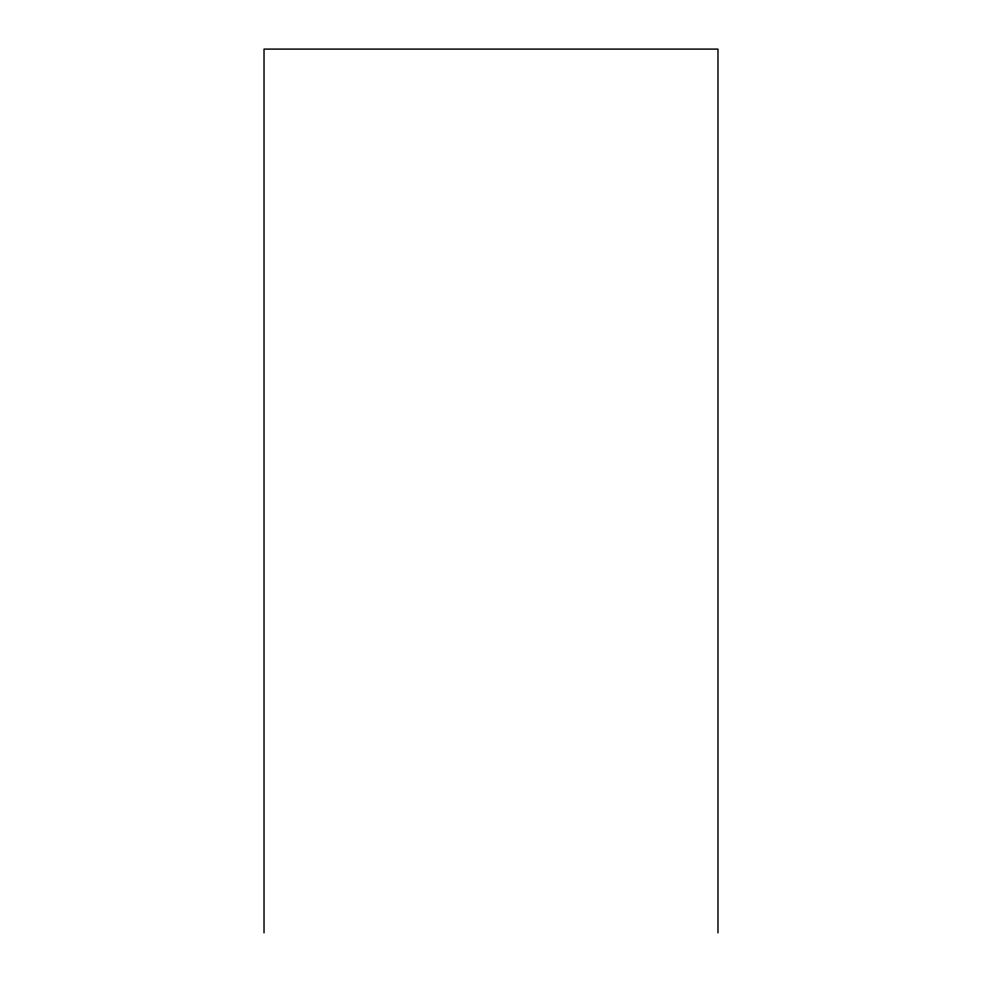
<?xml version="1.0" encoding="UTF-8"?>
<svg xmlns="http://www.w3.org/2000/svg" width="982" height="982" viewBox="0 0 982 982"><rect width="100%" height="100%" fill="white"/><g stroke="black" fill="none" stroke-linecap="round" stroke-linejoin="round"><path stroke-width="1.47" d="M717.977 932.9L717.977 49.1L264.023 49.1L264.023 932.9"/></g></svg>
